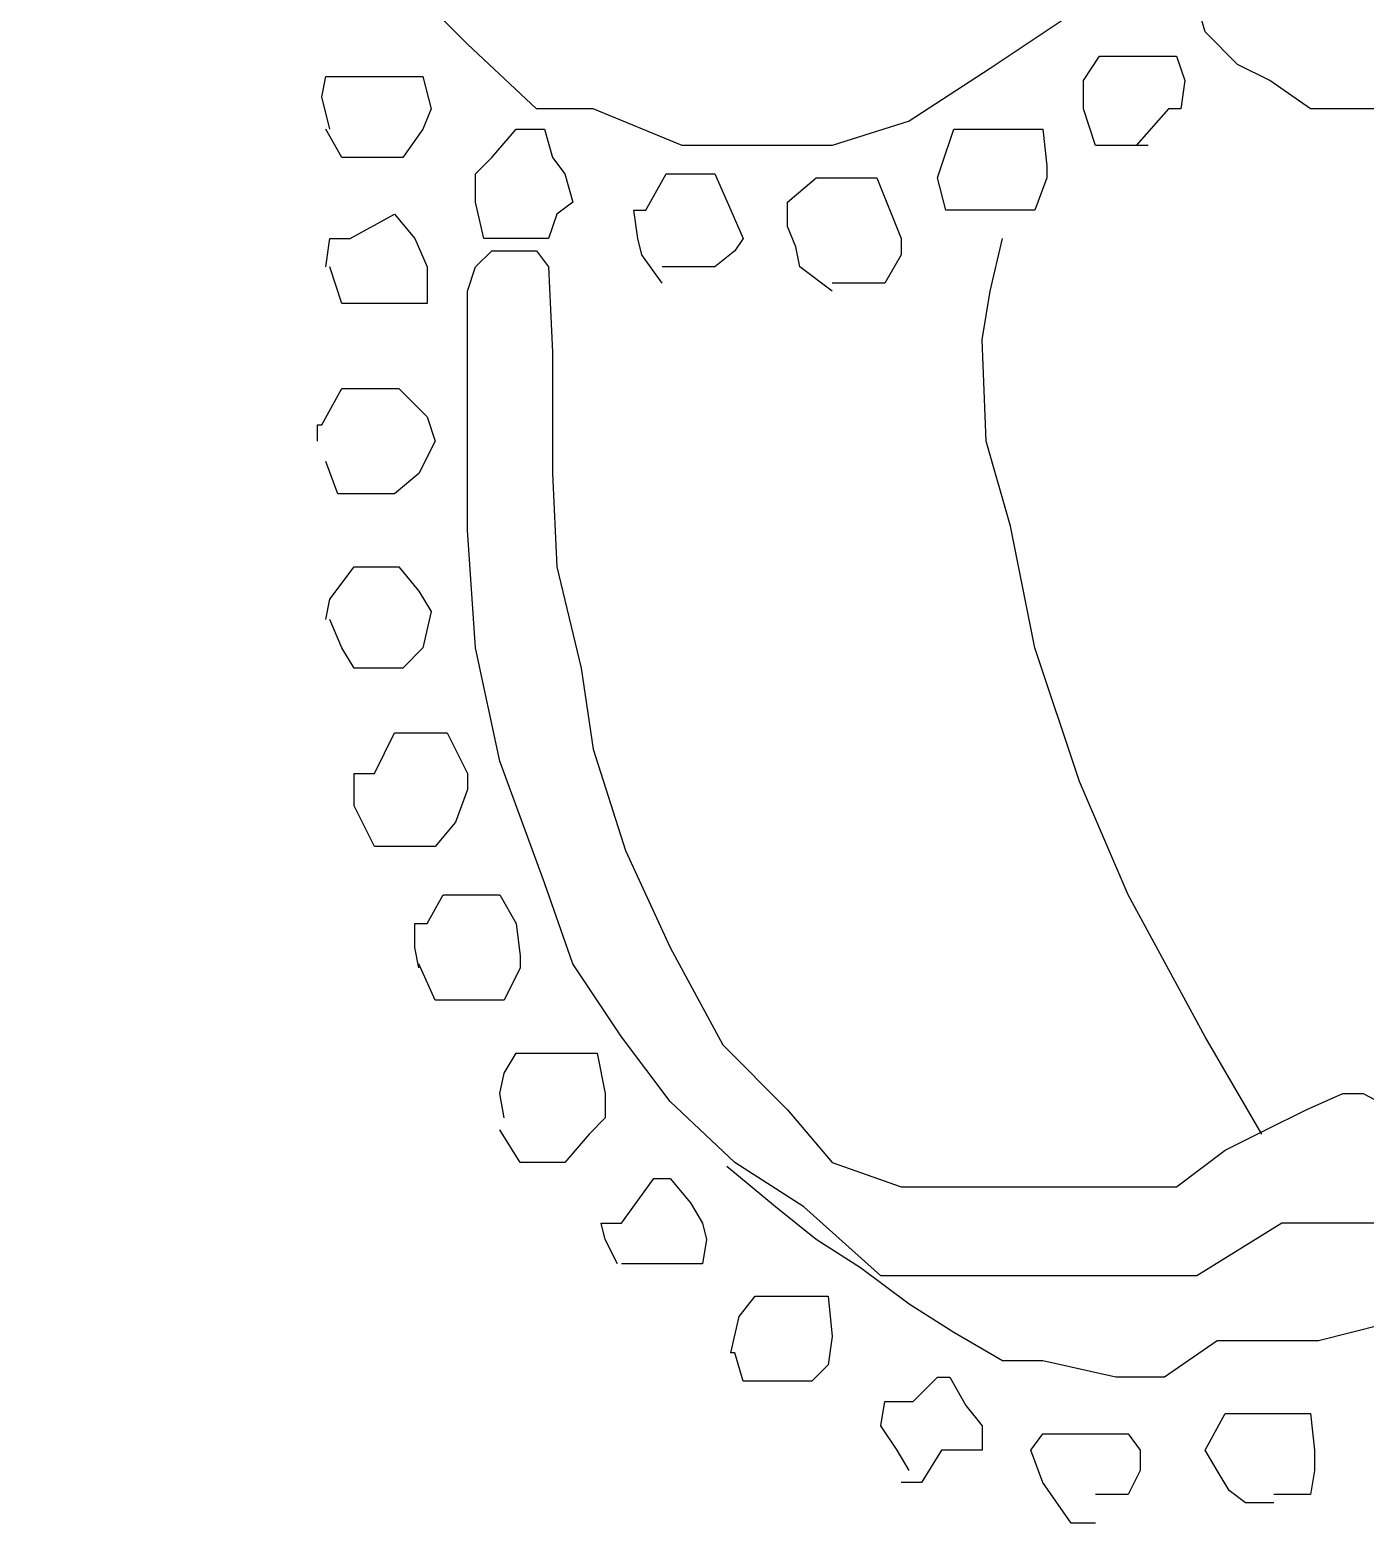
# Model space of a CAD drawing. Extents: x 731154 to 731744, y 4379381 to 4380408.
# Drawn here: x 731177.78 to 731181.075, y 4380235.47 to 4380239.165 of the extents above; entities that cross this region are included whole.
import ezdxf

# ---------------------------------------------------------------- set-up
doc = ezdxf.new("R2010")
doc.units = 0
doc.layers.get('0').update_dxf_attribs({"linetype": 'CONTINUOUS'})

msp = doc.modelspace()

# ---------------------------------------------------------------- linework, layer by layer
at = {"color": 0, "linetype": 'CONTINUOUS'}
for p, q in [((731178.86, 4380239.13), (731178.72, 4380239.27)), ((731178.86, 4380239.13), (731178.72, 4380239.27)), ((731180.68, 4380239.16), (731180.66, 4380239.23)), ((731180.68, 4380239.16), (731180.66, 4380239.23)), ((731180.33, 4380239.19), (731180.15, 4380239.07)), ((731180.33, 4380239.19), (731180.15, 4380239.07)), ((731180.76, 4380239.08), (731180.68, 4380239.16)), ((731180.76, 4380239.08), (731180.68, 4380239.16)), ((731179.03, 4380238.97), (731178.86, 4380239.13)), ((731179.03, 4380238.97), (731178.86, 4380239.13)), ((731180.38, 4380239.04), (731180.42, 4380239.1)), ((731180.38, 4380239.04), (731180.42, 4380239.1)), ((731180.42, 4380239.1), (731180.48, 4380239.1)), ((731180.42, 4380239.1), (731180.48, 4380239.1)), ((731180.48, 4380239.1), (731180.54, 4380239.1)), ((731180.48, 4380239.1), (731180.54, 4380239.1)), ((731180.54, 4380239.1), (731180.61, 4380239.1)), ((731180.54, 4380239.1), (731180.61, 4380239.1)), ((731180.61, 4380239.1), (731180.63, 4380239.04)), ((731180.61, 4380239.1), (731180.63, 4380239.04)), ((731180.84, 4380239.04), (731180.76, 4380239.08)), ((731180.84, 4380239.04), (731180.76, 4380239.08)), ((731178.5, 4380239), (731178.51, 4380239.05)), ((731178.5, 4380239), (731178.51, 4380239.05)), ((731178.51, 4380239.05), (731178.55, 4380239.05)), ((731178.51, 4380239.05), (731178.55, 4380239.05)), ((731178.55, 4380239.05), (731178.6, 4380239.05)), ((731178.55, 4380239.05), (731178.6, 4380239.05)), ((731178.6, 4380239.05), (731178.67, 4380239.05)), ((731178.6, 4380239.05), (731178.67, 4380239.05)), ((731178.67, 4380239.05), (731178.74, 4380239.05)), ((731178.67, 4380239.05), (731178.74, 4380239.05)), ((731178.74, 4380239.05), (731178.75, 4380239.05)), ((731178.74, 4380239.05), (731178.75, 4380239.05)), ((731178.75, 4380239.05), (731178.77, 4380238.97)), ((731178.75, 4380239.05), (731178.77, 4380238.97)), ((731180.15, 4380239.07), (731179.95, 4380238.94)), ((731180.15, 4380239.07), (731179.95, 4380238.94)), ((731180.38, 4380238.97), (731180.38, 4380239.04)), ((731180.38, 4380238.97), (731180.38, 4380239.04)), ((731180.63, 4380239.04), (731180.62, 4380238.97)), ((731180.63, 4380239.04), (731180.62, 4380238.97)), ((731180.94, 4380238.97), (731180.84, 4380239.04)), ((731180.94, 4380238.97), (731180.84, 4380239.04)), ((731178.52, 4380238.92), (731178.5, 4380239)), ((731178.52, 4380238.92), (731178.5, 4380239)), ((731178.77, 4380238.97), (731178.75, 4380238.92)), ((731178.77, 4380238.97), (731178.75, 4380238.92)), ((731179.17, 4380238.97), (731179.03, 4380238.97)), ((731179.17, 4380238.97), (731179.03, 4380238.97)), ((731179.39, 4380238.88), (731179.17, 4380238.97)), ((731179.39, 4380238.88), (731179.17, 4380238.97)), ((731180.41, 4380238.88), (731180.38, 4380238.97)), ((731180.41, 4380238.88), (731180.38, 4380238.97)), ((731180.59, 4380238.97), (731180.51, 4380238.88)), ((731180.59, 4380238.97), (731180.51, 4380238.88)), ((731180.62, 4380238.97), (731180.59, 4380238.97)), ((731180.62, 4380238.97), (731180.59, 4380238.97)), ((731181.11, 4380238.97), (731180.94, 4380238.97)), ((731181.11, 4380238.97), (731180.94, 4380238.97)), ((731179.95, 4380238.94), (731179.76, 4380238.88)), ((731179.95, 4380238.94), (731179.76, 4380238.88)), ((731178.55, 4380238.85), (731178.51, 4380238.92)), ((731178.55, 4380238.85), (731178.51, 4380238.92)), ((731178.75, 4380238.92), (731178.7, 4380238.85)), ((731178.75, 4380238.92), (731178.7, 4380238.85)), ((731178.92, 4380238.85), (731178.98, 4380238.92)), ((731178.92, 4380238.85), (731178.98, 4380238.92)), ((731178.98, 4380238.92), (731179.05, 4380238.92)), ((731178.98, 4380238.92), (731179.05, 4380238.92)), ((731179.05, 4380238.92), (731179.07, 4380238.85)), ((731179.05, 4380238.92), (731179.07, 4380238.85)), ((731180.03, 4380238.83), (731180.06, 4380238.92)), ((731180.03, 4380238.83), (731180.06, 4380238.92)), ((731180.06, 4380238.92), (731180.14, 4380238.92)), ((731180.06, 4380238.92), (731180.14, 4380238.92)), ((731180.14, 4380238.92), (731180.18, 4380238.92)), ((731180.14, 4380238.92), (731180.18, 4380238.92)), ((731180.18, 4380238.92), (731180.28, 4380238.92)), ((731180.18, 4380238.92), (731180.28, 4380238.92)), ((731180.28, 4380238.92), (731180.29, 4380238.83)), ((731180.28, 4380238.92), (731180.29, 4380238.83)), ((731179.59, 4380238.88), (731179.39, 4380238.88)), ((731179.59, 4380238.88), (731179.39, 4380238.88)), ((731179.76, 4380238.88), (731179.59, 4380238.88)), ((731179.76, 4380238.88), (731179.59, 4380238.88)), ((731180.46, 4380238.88), (731180.41, 4380238.88)), ((731180.46, 4380238.88), (731180.41, 4380238.88)), ((731180.54, 4380238.88), (731180.46, 4380238.88)), ((731180.54, 4380238.88), (731180.46, 4380238.88)), ((731178.6, 4380238.85), (731178.55, 4380238.85)), ((731178.6, 4380238.85), (731178.55, 4380238.85)), ((731178.65, 4380238.85), (731178.6, 4380238.85)), ((731178.65, 4380238.85), (731178.6, 4380238.85)), ((731178.7, 4380238.85), (731178.65, 4380238.85)), ((731178.7, 4380238.85), (731178.65, 4380238.85)), ((731178.88, 4380238.81), (731178.92, 4380238.85)), ((731178.88, 4380238.81), (731178.92, 4380238.85)), ((731179.07, 4380238.85), (731179.1, 4380238.81)), ((731179.07, 4380238.85), (731179.1, 4380238.81)), ((731180.02, 4380238.8), (731180.03, 4380238.83)), ((731180.02, 4380238.8), (731180.03, 4380238.83)), ((731180.29, 4380238.83), (731180.29, 4380238.8)), ((731180.29, 4380238.83), (731180.29, 4380238.8)), ((731178.88, 4380238.74), (731178.88, 4380238.81)), ((731178.88, 4380238.74), (731178.88, 4380238.81)), ((731179.1, 4380238.81), (731179.12, 4380238.74)), ((731179.1, 4380238.81), (731179.12, 4380238.74)), ((731179.3, 4380238.72), (731179.35, 4380238.81)), ((731179.3, 4380238.72), (731179.35, 4380238.81)), ((731179.35, 4380238.81), (731179.41, 4380238.81)), ((731179.35, 4380238.81), (731179.41, 4380238.81)), ((731179.41, 4380238.81), (731179.47, 4380238.81)), ((731179.41, 4380238.81), (731179.47, 4380238.81)), ((731179.47, 4380238.81), (731179.51, 4380238.72)), ((731179.47, 4380238.81), (731179.51, 4380238.72)), ((731179.65, 4380238.74), (731179.72, 4380238.8)), ((731179.65, 4380238.74), (731179.72, 4380238.8)), ((731179.72, 4380238.8), (731179.77, 4380238.8)), ((731179.72, 4380238.8), (731179.77, 4380238.8)), ((731179.77, 4380238.8), (731179.84, 4380238.8)), ((731179.77, 4380238.8), (731179.84, 4380238.8)), ((731179.84, 4380238.8), (731179.87, 4380238.8)), ((731179.84, 4380238.8), (731179.87, 4380238.8)), ((731179.87, 4380238.8), (731179.93, 4380238.65)), ((731179.87, 4380238.8), (731179.93, 4380238.65)), ((731180.04, 4380238.72), (731180.02, 4380238.8)), ((731180.04, 4380238.72), (731180.02, 4380238.8)), ((731180.29, 4380238.8), (731180.26, 4380238.72)), ((731180.29, 4380238.8), (731180.26, 4380238.72)), ((731178.57, 4380238.65), (731178.68, 4380238.71)), ((731178.57, 4380238.65), (731178.68, 4380238.71)), ((731178.68, 4380238.71), (731178.73, 4380238.65)), ((731178.68, 4380238.71), (731178.73, 4380238.65)), ((731178.9, 4380238.65), (731178.88, 4380238.74)), ((731178.9, 4380238.65), (731178.88, 4380238.74)), ((731179.08, 4380238.71), (731179.06, 4380238.65)), ((731179.08, 4380238.71), (731179.06, 4380238.65)), ((731179.12, 4380238.74), (731179.08, 4380238.71)), ((731179.12, 4380238.74), (731179.08, 4380238.71)), ((731179.28, 4380238.65), (731179.27, 4380238.72)), ((731179.27, 4380238.72), (731179.3, 4380238.72)), ((731179.28, 4380238.65), (731179.27, 4380238.72)), ((731179.27, 4380238.72), (731179.3, 4380238.72)), ((731179.51, 4380238.72), (731179.54, 4380238.65)), ((731179.51, 4380238.72), (731179.54, 4380238.65)), ((731179.65, 4380238.68), (731179.65, 4380238.74)), ((731179.65, 4380238.68), (731179.65, 4380238.74)), ((731180.11, 4380238.72), (731180.04, 4380238.72)), ((731180.11, 4380238.72), (731180.04, 4380238.72)), ((731180.15, 4380238.72), (731180.11, 4380238.72)), ((731180.15, 4380238.72), (731180.11, 4380238.72)), ((731180.2, 4380238.72), (731180.15, 4380238.72)), ((731180.2, 4380238.72), (731180.15, 4380238.72)), ((731180.26, 4380238.72), (731180.2, 4380238.72)), ((731180.26, 4380238.72), (731180.2, 4380238.72)), ((731179.67, 4380238.63), (731179.65, 4380238.68)), ((731179.67, 4380238.63), (731179.65, 4380238.68)), ((731178.51, 4380238.58), (731178.52, 4380238.65)), ((731178.51, 4380238.58), (731178.52, 4380238.65)), ((731178.52, 4380238.65), (731178.57, 4380238.65)), ((731178.52, 4380238.65), (731178.57, 4380238.65)), ((731178.73, 4380238.65), (731178.76, 4380238.58)), ((731178.73, 4380238.65), (731178.76, 4380238.58)), ((731178.95, 4380238.65), (731178.9, 4380238.65)), ((731178.95, 4380238.65), (731178.9, 4380238.65)), ((731178.98, 4380238.65), (731178.95, 4380238.65)), ((731178.98, 4380238.65), (731178.95, 4380238.65)), ((731179.06, 4380238.65), (731178.98, 4380238.65)), ((731179.06, 4380238.65), (731178.98, 4380238.65)), ((731179.29, 4380238.61), (731179.28, 4380238.65)), ((731179.29, 4380238.61), (731179.28, 4380238.65)), ((731179.54, 4380238.65), (731179.52, 4380238.62)), ((731179.54, 4380238.65), (731179.52, 4380238.62)), ((731179.93, 4380238.65), (731179.93, 4380238.61)), ((731179.93, 4380238.65), (731179.93, 4380238.61)), ((731180.15, 4380238.52), (731180.18, 4380238.65)), ((731180.15, 4380238.52), (731180.18, 4380238.65)), ((731178.88, 4380238.58), (731178.92, 4380238.62)), ((731178.88, 4380238.58), (731178.92, 4380238.62)), ((731178.92, 4380238.62), (731178.97, 4380238.62)), ((731178.92, 4380238.62), (731178.97, 4380238.62)), ((731178.97, 4380238.62), (731179.03, 4380238.62)), ((731178.97, 4380238.62), (731179.03, 4380238.62)), ((731179.03, 4380238.62), (731179.06, 4380238.58)), ((731179.03, 4380238.62), (731179.06, 4380238.58)), ((731179.34, 4380238.54), (731179.29, 4380238.61)), ((731179.34, 4380238.54), (731179.29, 4380238.61)), ((731179.52, 4380238.62), (731179.47, 4380238.58)), ((731179.52, 4380238.62), (731179.47, 4380238.58)), ((731179.68, 4380238.58), (731179.67, 4380238.63)), ((731179.68, 4380238.58), (731179.67, 4380238.63)), ((731179.93, 4380238.61), (731179.89, 4380238.54)), ((731179.93, 4380238.61), (731179.89, 4380238.54)), ((731178.55, 4380238.49), (731178.52, 4380238.58)), ((731178.55, 4380238.49), (731178.52, 4380238.58)), ((731178.76, 4380238.58), (731178.76, 4380238.49)), ((731178.76, 4380238.58), (731178.76, 4380238.49)), ((731178.86, 4380238.52), (731178.88, 4380238.58)), ((731178.86, 4380238.52), (731178.88, 4380238.58)), ((731179.06, 4380238.58), (731179.07, 4380238.37)), ((731179.06, 4380238.58), (731179.07, 4380238.37)), ((731179.36, 4380238.58), (731179.34, 4380238.58)), ((731179.36, 4380238.58), (731179.34, 4380238.58)), ((731179.44, 4380238.58), (731179.36, 4380238.58)), ((731179.44, 4380238.58), (731179.36, 4380238.58)), ((731179.47, 4380238.58), (731179.44, 4380238.58)), ((731179.47, 4380238.58), (731179.44, 4380238.58)), ((731179.76, 4380238.52), (731179.68, 4380238.58)), ((731179.76, 4380238.52), (731179.68, 4380238.58)), ((731179.8, 4380238.54), (731179.76, 4380238.54)), ((731179.8, 4380238.54), (731179.76, 4380238.54)), ((731179.86, 4380238.54), (731179.8, 4380238.54)), ((731179.86, 4380238.54), (731179.8, 4380238.54)), ((731179.89, 4380238.54), (731179.86, 4380238.54)), ((731179.89, 4380238.54), (731179.86, 4380238.54)), ((731178.58, 4380238.49), (731178.55, 4380238.49)), ((731178.58, 4380238.49), (731178.55, 4380238.49)), ((731178.63, 4380238.49), (731178.58, 4380238.49)), ((731178.63, 4380238.49), (731178.58, 4380238.49)), ((731178.7, 4380238.49), (731178.63, 4380238.49)), ((731178.7, 4380238.49), (731178.63, 4380238.49)), ((731178.76, 4380238.49), (731178.7, 4380238.49)), ((731178.76, 4380238.49), (731178.7, 4380238.49)), ((731178.86, 4380238.41), (731178.86, 4380238.52)), ((731178.86, 4380238.41), (731178.86, 4380238.52)), ((731180.13, 4380238.4), (731180.15, 4380238.52)), ((731180.13, 4380238.4), (731180.15, 4380238.52)), ((731178.86, 4380238.28), (731178.86, 4380238.41)), ((731178.86, 4380238.28), (731178.86, 4380238.41)), ((731180.14, 4380238.15), (731180.13, 4380238.4)), ((731180.14, 4380238.15), (731180.13, 4380238.4)), ((731179.07, 4380238.37), (731179.07, 4380238.07)), ((731179.07, 4380238.37), (731179.07, 4380238.07)), ((731178.5, 4380238.19), (731178.55, 4380238.28)), ((731178.5, 4380238.19), (731178.55, 4380238.28)), ((731178.55, 4380238.28), (731178.6, 4380238.28)), ((731178.55, 4380238.28), (731178.6, 4380238.28)), ((731178.6, 4380238.28), (731178.69, 4380238.28)), ((731178.6, 4380238.28), (731178.69, 4380238.28)), ((731178.69, 4380238.28), (731178.76, 4380238.21)), ((731178.69, 4380238.28), (731178.76, 4380238.21)), ((731178.86, 4380238.1), (731178.86, 4380238.28)), ((731178.86, 4380238.1), (731178.86, 4380238.28)), ((731178.76, 4380238.21), (731178.78, 4380238.15)), ((731178.76, 4380238.21), (731178.78, 4380238.15)), ((731178.49, 4380238.15), (731178.49, 4380238.19)), ((731178.49, 4380238.19), (731178.5, 4380238.19)), ((731178.49, 4380238.15), (731178.49, 4380238.19)), ((731178.49, 4380238.19), (731178.5, 4380238.19)), ((731178.78, 4380238.15), (731178.74, 4380238.07)), ((731178.78, 4380238.15), (731178.74, 4380238.07)), ((731180.2, 4380237.94), (731180.14, 4380238.15)), ((731180.2, 4380237.94), (731180.14, 4380238.15)), ((731178.54, 4380238.02), (731178.51, 4380238.1)), ((731178.54, 4380238.02), (731178.51, 4380238.1)), ((731178.86, 4380237.93), (731178.86, 4380238.1)), ((731178.86, 4380237.93), (731178.86, 4380238.1)), ((731178.74, 4380238.07), (731178.68, 4380238.02)), ((731178.74, 4380238.07), (731178.68, 4380238.02)), ((731179.07, 4380238.07), (731179.08, 4380237.84)), ((731179.07, 4380238.07), (731179.08, 4380237.84)), ((731178.55, 4380238.02), (731178.54, 4380238.02)), ((731178.55, 4380238.02), (731178.54, 4380238.02)), ((731178.6, 4380238.02), (731178.55, 4380238.02)), ((731178.6, 4380238.02), (731178.55, 4380238.02)), ((731178.68, 4380238.02), (731178.6, 4380238.02)), ((731178.68, 4380238.02), (731178.6, 4380238.02)), ((731180.26, 4380237.64), (731180.2, 4380237.94)), ((731180.26, 4380237.64), (731180.2, 4380237.94)), ((731178.88, 4380237.64), (731178.86, 4380237.93)), ((731178.88, 4380237.64), (731178.86, 4380237.93)), ((731178.52, 4380237.76), (731178.58, 4380237.84)), ((731178.52, 4380237.76), (731178.58, 4380237.84)), ((731178.58, 4380237.84), (731178.63, 4380237.84)), ((731178.58, 4380237.84), (731178.63, 4380237.84)), ((731178.63, 4380237.84), (731178.69, 4380237.84)), ((731178.63, 4380237.84), (731178.69, 4380237.84)), ((731178.69, 4380237.84), (731178.74, 4380237.78)), ((731178.69, 4380237.84), (731178.74, 4380237.78)), ((731179.08, 4380237.84), (731179.14, 4380237.59)), ((731179.08, 4380237.84), (731179.14, 4380237.59)), ((731178.51, 4380237.71), (731178.52, 4380237.76)), ((731178.51, 4380237.71), (731178.52, 4380237.76)), ((731178.74, 4380237.78), (731178.77, 4380237.73)), ((731178.74, 4380237.78), (731178.77, 4380237.73)), ((731178.77, 4380237.73), (731178.75, 4380237.64)), ((731178.77, 4380237.73), (731178.75, 4380237.64)), ((731178.55, 4380237.64), (731178.52, 4380237.71)), ((731178.55, 4380237.64), (731178.52, 4380237.71)), ((731178.58, 4380237.59), (731178.55, 4380237.64)), ((731178.58, 4380237.59), (731178.55, 4380237.64)), ((731178.75, 4380237.64), (731178.7, 4380237.59)), ((731178.75, 4380237.64), (731178.7, 4380237.59)), ((731178.94, 4380237.36), (731178.88, 4380237.64)), ((731178.94, 4380237.36), (731178.88, 4380237.64)), ((731180.37, 4380237.31), (731180.26, 4380237.64)), ((731180.37, 4380237.31), (731180.26, 4380237.64)), ((731178.63, 4380237.59), (731178.58, 4380237.59)), ((731178.63, 4380237.59), (731178.58, 4380237.59)), ((731178.7, 4380237.59), (731178.63, 4380237.59)), ((731178.7, 4380237.59), (731178.63, 4380237.59)), ((731179.14, 4380237.59), (731179.17, 4380237.39)), ((731179.14, 4380237.59), (731179.17, 4380237.39)), ((731178.63, 4380237.33), (731178.68, 4380237.43)), ((731178.63, 4380237.33), (731178.68, 4380237.43)), ((731178.68, 4380237.43), (731178.75, 4380237.43)), ((731178.68, 4380237.43), (731178.75, 4380237.43)), ((731178.75, 4380237.43), (731178.81, 4380237.43)), ((731178.75, 4380237.43), (731178.81, 4380237.43)), ((731178.81, 4380237.43), (731178.86, 4380237.33)), ((731178.81, 4380237.43), (731178.86, 4380237.33)), ((731179.17, 4380237.39), (731179.25, 4380237.14)), ((731179.17, 4380237.39), (731179.25, 4380237.14)), ((731179.05, 4380237.06), (731178.94, 4380237.36)), ((731179.05, 4380237.06), (731178.94, 4380237.36)), ((731178.58, 4380237.25), (731178.58, 4380237.33)), ((731178.58, 4380237.33), (731178.6, 4380237.33)), ((731178.58, 4380237.25), (731178.58, 4380237.33)), ((731178.58, 4380237.33), (731178.6, 4380237.33)), ((731178.6, 4380237.33), (731178.63, 4380237.33)), ((731178.6, 4380237.33), (731178.63, 4380237.33)), ((731178.86, 4380237.33), (731178.86, 4380237.29)), ((731178.86, 4380237.33), (731178.86, 4380237.29)), ((731180.49, 4380237.03), (731180.37, 4380237.31)), ((731180.49, 4380237.03), (731180.37, 4380237.31)), ((731178.86, 4380237.29), (731178.83, 4380237.21)), ((731178.86, 4380237.29), (731178.83, 4380237.21)), ((731178.63, 4380237.15), (731178.58, 4380237.25)), ((731178.63, 4380237.15), (731178.58, 4380237.25)), ((731178.83, 4380237.21), (731178.78, 4380237.15)), ((731178.83, 4380237.21), (731178.78, 4380237.15)), ((731178.67, 4380237.15), (731178.63, 4380237.15)), ((731178.67, 4380237.15), (731178.63, 4380237.15)), ((731178.73, 4380237.15), (731178.67, 4380237.15)), ((731178.73, 4380237.15), (731178.67, 4380237.15)), ((731178.78, 4380237.15), (731178.73, 4380237.15)), ((731178.78, 4380237.15), (731178.73, 4380237.15)), ((731179.25, 4380237.14), (731179.36, 4380236.9)), ((731179.25, 4380237.14), (731179.36, 4380236.9)), ((731179.12, 4380236.86), (731179.05, 4380237.06)), ((731179.12, 4380236.86), (731179.05, 4380237.06)), ((731178.76, 4380236.96), (731178.8, 4380237.03)), ((731178.76, 4380236.96), (731178.8, 4380237.03)), ((731178.8, 4380237.03), (731178.88, 4380237.03)), ((731178.8, 4380237.03), (731178.88, 4380237.03)), ((731178.88, 4380237.03), (731178.94, 4380237.03)), ((731178.88, 4380237.03), (731178.94, 4380237.03)), ((731178.94, 4380237.03), (731178.98, 4380236.96)), ((731178.94, 4380237.03), (731178.98, 4380236.96)), ((731180.68, 4380236.68), (731180.49, 4380237.03)), ((731180.68, 4380236.68), (731180.49, 4380237.03)), ((731178.73, 4380236.9), (731178.73, 4380236.96)), ((731178.73, 4380236.96), (731178.76, 4380236.96)), ((731178.73, 4380236.9), (731178.73, 4380236.96)), ((731178.73, 4380236.96), (731178.76, 4380236.96)), ((731178.98, 4380236.96), (731178.99, 4380236.88)), ((731178.98, 4380236.96), (731178.99, 4380236.88)), ((731178.74, 4380236.85), (731178.73, 4380236.9)), ((731178.74, 4380236.85), (731178.73, 4380236.9)), ((731179.36, 4380236.9), (731179.49, 4380236.66)), ((731179.36, 4380236.9), (731179.49, 4380236.66)), ((731178.99, 4380236.88), (731178.99, 4380236.85)), ((731178.99, 4380236.88), (731178.99, 4380236.85)), ((731178.78, 4380236.77), (731178.74, 4380236.86)), ((731178.78, 4380236.77), (731178.74, 4380236.86)), ((731178.99, 4380236.85), (731178.95, 4380236.77)), ((731178.99, 4380236.85), (731178.95, 4380236.77)), ((731179.24, 4380236.68), (731179.12, 4380236.86)), ((731179.24, 4380236.68), (731179.12, 4380236.86)), ((731178.79, 4380236.77), (731178.78, 4380236.77)), ((731178.79, 4380236.77), (731178.78, 4380236.77)), ((731178.85, 4380236.77), (731178.79, 4380236.77)), ((731178.85, 4380236.77), (731178.79, 4380236.77)), ((731178.88, 4380236.77), (731178.85, 4380236.77)), ((731178.88, 4380236.77), (731178.85, 4380236.77)), ((731178.95, 4380236.77), (731178.88, 4380236.77)), ((731178.95, 4380236.77), (731178.88, 4380236.77)), ((731179.36, 4380236.52), (731179.24, 4380236.68)), ((731179.36, 4380236.52), (731179.24, 4380236.68)), ((731180.82, 4380236.44), (731180.68, 4380236.68)), ((731180.82, 4380236.44), (731180.68, 4380236.68)), ((731179.49, 4380236.66), (731179.65, 4380236.5)), ((731179.49, 4380236.66), (731179.65, 4380236.5)), ((731178.95, 4380236.59), (731178.98, 4380236.64)), ((731178.95, 4380236.59), (731178.98, 4380236.64)), ((731178.98, 4380236.64), (731179.04, 4380236.64)), ((731178.98, 4380236.64), (731179.04, 4380236.64)), ((731179.04, 4380236.64), (731179.08, 4380236.64)), ((731179.04, 4380236.64), (731179.08, 4380236.64)), ((731179.08, 4380236.64), (731179.14, 4380236.64)), ((731179.08, 4380236.64), (731179.14, 4380236.64)), ((731179.14, 4380236.64), (731179.18, 4380236.64)), ((731179.14, 4380236.64), (731179.18, 4380236.64)), ((731179.18, 4380236.64), (731179.2, 4380236.54)), ((731179.18, 4380236.64), (731179.2, 4380236.54)), ((731178.94, 4380236.54), (731178.95, 4380236.59)), ((731178.94, 4380236.54), (731178.95, 4380236.59)), ((731178.95, 4380236.48), (731178.94, 4380236.54)), ((731178.95, 4380236.48), (731178.94, 4380236.54)), ((731179.2, 4380236.54), (731179.2, 4380236.48)), ((731179.2, 4380236.54), (731179.2, 4380236.48)), ((731180.93, 4380236.5), (731181.02, 4380236.54)), ((731180.93, 4380236.5), (731181.02, 4380236.54)), ((731181.02, 4380236.54), (731181.07, 4380236.54)), ((731181.02, 4380236.54), (731181.07, 4380236.54)), ((731181.07, 4380236.54), (731181.24, 4380236.45)), ((731181.07, 4380236.54), (731181.24, 4380236.45)), ((731179.52, 4380236.37), (731179.36, 4380236.52)), ((731179.52, 4380236.37), (731179.36, 4380236.52)), ((731179.65, 4380236.5), (731179.76, 4380236.37)), ((731179.65, 4380236.5), (731179.76, 4380236.37)), ((731180.83, 4380236.45), (731180.93, 4380236.5)), ((731180.83, 4380236.45), (731180.93, 4380236.5)), ((731179.2, 4380236.48), (731179.16, 4380236.44)), ((731179.2, 4380236.48), (731179.16, 4380236.44)), ((731178.99, 4380236.37), (731178.94, 4380236.45)), ((731178.99, 4380236.37), (731178.94, 4380236.45)), ((731179.16, 4380236.44), (731179.1, 4380236.37)), ((731179.16, 4380236.44), (731179.1, 4380236.37)), ((731180.73, 4380236.4), (731180.83, 4380236.45)), ((731180.73, 4380236.4), (731180.83, 4380236.45)), ((731180.61, 4380236.31), (731180.73, 4380236.4)), ((731180.61, 4380236.31), (731180.73, 4380236.4)), ((731179.06, 4380236.37), (731178.99, 4380236.37)), ((731179.06, 4380236.37), (731178.99, 4380236.37)), ((731179.1, 4380236.37), (731179.06, 4380236.37)), ((731179.1, 4380236.37), (731179.06, 4380236.37)), ((731179.62, 4380236.26), (731179.5, 4380236.36)), ((731179.62, 4380236.26), (731179.5, 4380236.36)), ((731179.69, 4380236.26), (731179.52, 4380236.37)), ((731179.69, 4380236.26), (731179.52, 4380236.37)), ((731179.76, 4380236.37), (731179.93, 4380236.31)), ((731179.76, 4380236.37), (731179.93, 4380236.31)), ((731179.24, 4380236.22), (731179.32, 4380236.33)), ((731179.24, 4380236.22), (731179.32, 4380236.33)), ((731179.32, 4380236.33), (731179.36, 4380236.33)), ((731179.32, 4380236.33), (731179.36, 4380236.33)), ((731179.36, 4380236.33), (731179.41, 4380236.27)), ((731179.36, 4380236.33), (731179.41, 4380236.27)), ((731179.93, 4380236.31), (731180.12, 4380236.31)), ((731179.93, 4380236.31), (731180.12, 4380236.31)), ((731180.12, 4380236.31), (731180.32, 4380236.31)), ((731180.12, 4380236.31), (731180.32, 4380236.31)), ((731180.32, 4380236.31), (731180.46, 4380236.31)), ((731180.32, 4380236.31), (731180.46, 4380236.31)), ((731180.46, 4380236.31), (731180.61, 4380236.31)), ((731180.46, 4380236.31), (731180.61, 4380236.31)), ((731179.41, 4380236.27), (731179.44, 4380236.22)), ((731179.41, 4380236.27), (731179.44, 4380236.22)), ((731179.72, 4380236.18), (731179.62, 4380236.26)), ((731179.72, 4380236.18), (731179.62, 4380236.26)), ((731179.88, 4380236.09), (731179.69, 4380236.26)), ((731179.88, 4380236.09), (731179.69, 4380236.26)), ((731179.2, 4380236.18), (731179.19, 4380236.22)), ((731179.19, 4380236.22), (731179.21, 4380236.22)), ((731179.2, 4380236.18), (731179.19, 4380236.22)), ((731179.19, 4380236.22), (731179.21, 4380236.22)), ((731179.21, 4380236.22), (731179.24, 4380236.22)), ((731179.21, 4380236.22), (731179.24, 4380236.22)), ((731179.44, 4380236.22), (731179.45, 4380236.18)), ((731179.44, 4380236.22), (731179.45, 4380236.18)), ((731180.87, 4380236.22), (731180.66, 4380236.09)), ((731180.87, 4380236.22), (731180.66, 4380236.09)), ((731181.03, 4380236.22), (731180.87, 4380236.22)), ((731181.03, 4380236.22), (731180.87, 4380236.22)), ((731181.1, 4380236.22), (731181.03, 4380236.22)), ((731181.1, 4380236.22), (731181.03, 4380236.22)), ((731179.23, 4380236.12), (731179.2, 4380236.18)), ((731179.23, 4380236.12), (731179.2, 4380236.18)), ((731179.45, 4380236.18), (731179.44, 4380236.12)), ((731179.45, 4380236.18), (731179.44, 4380236.12)), ((731179.83, 4380236.11), (731179.72, 4380236.18)), ((731179.83, 4380236.11), (731179.72, 4380236.18)), ((731179.28, 4380236.12), (731179.24, 4380236.12)), ((731179.28, 4380236.12), (731179.24, 4380236.12)), ((731179.32, 4380236.12), (731179.28, 4380236.12)), ((731179.32, 4380236.12), (731179.28, 4380236.12)), ((731179.39, 4380236.12), (731179.32, 4380236.12)), ((731179.39, 4380236.12), (731179.32, 4380236.12)), ((731179.44, 4380236.12), (731179.39, 4380236.12)), ((731179.44, 4380236.12), (731179.39, 4380236.12)), ((731179.95, 4380236.02), (731179.83, 4380236.11)), ((731179.95, 4380236.02), (731179.83, 4380236.11)), ((731180.03, 4380236.09), (731179.88, 4380236.09)), ((731180.03, 4380236.09), (731179.88, 4380236.09)), ((731180.26, 4380236.09), (731180.03, 4380236.09)), ((731180.26, 4380236.09), (731180.03, 4380236.09)), ((731180.46, 4380236.09), (731180.26, 4380236.09)), ((731180.46, 4380236.09), (731180.26, 4380236.09)), ((731180.66, 4380236.09), (731180.46, 4380236.09)), ((731180.66, 4380236.09), (731180.46, 4380236.09)), ((731179.53, 4380235.99), (731179.57, 4380236.04)), ((731179.53, 4380235.99), (731179.57, 4380236.04)), ((731179.57, 4380236.04), (731179.62, 4380236.04)), ((731179.57, 4380236.04), (731179.62, 4380236.04)), ((731179.62, 4380236.04), (731179.67, 4380236.04)), ((731179.62, 4380236.04), (731179.67, 4380236.04)), ((731179.67, 4380236.04), (731179.71, 4380236.04)), ((731179.67, 4380236.04), (731179.71, 4380236.04)), ((731179.71, 4380236.04), (731179.75, 4380236.04)), ((731179.71, 4380236.04), (731179.75, 4380236.04)), ((731179.75, 4380236.04), (731179.76, 4380235.94)), ((731179.75, 4380236.04), (731179.76, 4380235.94)), ((731180.06, 4380235.95), (731179.95, 4380236.02)), ((731180.06, 4380235.95), (731179.95, 4380236.02)), ((731179.51, 4380235.9), (731179.53, 4380235.99)), ((731179.51, 4380235.9), (731179.53, 4380235.99)), ((731179.76, 4380235.94), (731179.75, 4380235.87)), ((731179.76, 4380235.94), (731179.75, 4380235.87)), ((731180.18, 4380235.88), (731180.06, 4380235.95)), ((731180.18, 4380235.88), (731180.06, 4380235.95)), ((731181.12, 4380235.97), (731180.96, 4380235.93)), ((731181.12, 4380235.97), (731180.96, 4380235.93)), ((731180.71, 4380235.93), (731180.58, 4380235.84)), ((731180.71, 4380235.93), (731180.58, 4380235.84)), ((731180.84, 4380235.93), (731180.71, 4380235.93)), ((731180.84, 4380235.93), (731180.71, 4380235.93)), ((731180.96, 4380235.93), (731180.84, 4380235.93)), ((731180.96, 4380235.93), (731180.84, 4380235.93)), ((731179.52, 4380235.9), (731179.51, 4380235.9)), ((731179.52, 4380235.9), (731179.51, 4380235.9)), ((731179.54, 4380235.83), (731179.52, 4380235.9)), ((731179.54, 4380235.83), (731179.52, 4380235.9)), ((731179.75, 4380235.87), (731179.71, 4380235.83)), ((731179.75, 4380235.87), (731179.71, 4380235.83)), ((731180.28, 4380235.88), (731180.18, 4380235.88)), ((731180.28, 4380235.88), (731180.18, 4380235.88)), ((731180.46, 4380235.84), (731180.28, 4380235.88)), ((731180.46, 4380235.84), (731180.28, 4380235.88)), ((731179.59, 4380235.83), (731179.54, 4380235.83)), ((731179.59, 4380235.83), (731179.54, 4380235.83)), ((731179.65, 4380235.83), (731179.59, 4380235.83)), ((731179.65, 4380235.83), (731179.59, 4380235.83)), ((731179.71, 4380235.83), (731179.65, 4380235.83)), ((731179.71, 4380235.83), (731179.65, 4380235.83)), ((731179.96, 4380235.78), (731180.02, 4380235.84)), ((731179.96, 4380235.78), (731180.02, 4380235.84)), ((731180.02, 4380235.84), (731180.05, 4380235.84)), ((731180.02, 4380235.84), (731180.05, 4380235.84)), ((731180.05, 4380235.84), (731180.09, 4380235.77)), ((731180.05, 4380235.84), (731180.09, 4380235.77)), ((731180.58, 4380235.84), (731180.46, 4380235.84)), ((731180.58, 4380235.84), (731180.46, 4380235.84)), ((731179.88, 4380235.72), (731179.89, 4380235.78)), ((731179.88, 4380235.72), (731179.89, 4380235.78)), ((731179.89, 4380235.78), (731179.96, 4380235.78)), ((731179.89, 4380235.78), (731179.96, 4380235.78)), ((731180.09, 4380235.77), (731180.13, 4380235.72)), ((731180.09, 4380235.77), (731180.13, 4380235.72)), ((731179.92, 4380235.66), (731179.88, 4380235.72)), ((731179.92, 4380235.66), (731179.88, 4380235.72)), ((731180.13, 4380235.72), (731180.13, 4380235.66)), ((731180.13, 4380235.72), (731180.13, 4380235.66)), ((731180.68, 4380235.66), (731180.73, 4380235.75)), ((731180.68, 4380235.66), (731180.73, 4380235.75)), ((731180.73, 4380235.75), (731180.78, 4380235.75)), ((731180.73, 4380235.75), (731180.78, 4380235.75)), ((731180.78, 4380235.75), (731180.86, 4380235.75)), ((731180.78, 4380235.75), (731180.86, 4380235.75)), ((731180.86, 4380235.75), (731180.9, 4380235.75)), ((731180.86, 4380235.75), (731180.9, 4380235.75)), ((731180.9, 4380235.75), (731180.94, 4380235.75)), ((731180.9, 4380235.75), (731180.94, 4380235.75)), ((731180.94, 4380235.75), (731180.95, 4380235.66)), ((731180.94, 4380235.75), (731180.95, 4380235.66)), ((731180.25, 4380235.66), (731180.28, 4380235.7)), ((731180.25, 4380235.66), (731180.28, 4380235.7)), ((731180.28, 4380235.7), (731180.32, 4380235.7)), ((731180.28, 4380235.7), (731180.32, 4380235.7)), ((731180.32, 4380235.7), (731180.37, 4380235.7)), ((731180.32, 4380235.7), (731180.37, 4380235.7)), ((731180.37, 4380235.7), (731180.42, 4380235.7)), ((731180.37, 4380235.7), (731180.42, 4380235.7)), ((731180.42, 4380235.7), (731180.46, 4380235.7)), ((731180.42, 4380235.7), (731180.46, 4380235.7)), ((731180.46, 4380235.7), (731180.49, 4380235.7)), ((731180.46, 4380235.7), (731180.49, 4380235.7)), ((731180.49, 4380235.7), (731180.52, 4380235.66)), ((731180.49, 4380235.7), (731180.52, 4380235.66)), ((731179.95, 4380235.61), (731179.92, 4380235.66)), ((731179.95, 4380235.61), (731179.92, 4380235.66)), ((731180.03, 4380235.66), (731179.98, 4380235.58)), ((731180.03, 4380235.66), (731179.98, 4380235.58)), ((731180.08, 4380235.66), (731180.03, 4380235.66)), ((731180.08, 4380235.66), (731180.03, 4380235.66)), ((731180.13, 4380235.66), (731180.08, 4380235.66)), ((731180.13, 4380235.66), (731180.08, 4380235.66)), ((731180.28, 4380235.58), (731180.25, 4380235.66)), ((731180.28, 4380235.58), (731180.25, 4380235.66)), ((731180.52, 4380235.66), (731180.52, 4380235.61)), ((731180.52, 4380235.66), (731180.52, 4380235.61)), ((731180.71, 4380235.61), (731180.68, 4380235.66)), ((731180.71, 4380235.61), (731180.68, 4380235.66)), ((731180.95, 4380235.66), (731180.95, 4380235.61)), ((731180.95, 4380235.66), (731180.95, 4380235.61)), ((731180.52, 4380235.61), (731180.49, 4380235.55)), ((731180.52, 4380235.61), (731180.49, 4380235.55)), ((731180.74, 4380235.56), (731180.71, 4380235.61)), ((731180.74, 4380235.56), (731180.71, 4380235.61)), ((731180.95, 4380235.61), (731180.94, 4380235.55)), ((731180.95, 4380235.61), (731180.94, 4380235.55)), ((731179.98, 4380235.58), (731179.93, 4380235.58)), ((731179.98, 4380235.58), (731179.93, 4380235.58)), ((731180.35, 4380235.48), (731180.28, 4380235.58)), ((731180.35, 4380235.48), (731180.28, 4380235.58)), ((731180.46, 4380235.55), (731180.41, 4380235.55)), ((731180.46, 4380235.55), (731180.41, 4380235.55)), ((731180.49, 4380235.55), (731180.46, 4380235.55)), ((731180.49, 4380235.55), (731180.46, 4380235.55)), ((731180.78, 4380235.53), (731180.74, 4380235.56)), ((731180.78, 4380235.53), (731180.74, 4380235.56)), ((731180.9, 4380235.55), (731180.85, 4380235.55)), ((731180.9, 4380235.55), (731180.85, 4380235.55)), ((731180.94, 4380235.55), (731180.9, 4380235.55)), ((731180.94, 4380235.55), (731180.9, 4380235.55)), ((731180.85, 4380235.53), (731180.78, 4380235.53)), ((731180.85, 4380235.53), (731180.78, 4380235.53)), ((731180.41, 4380235.48), (731180.35, 4380235.48)), ((731180.41, 4380235.48), (731180.35, 4380235.48))]:
    msp.add_line(p, q, dxfattribs=at)
for p in [(731178.52, 4380237.76), (731178.52, 4380237.76), (731179.88, 4380235.72), (731179.88, 4380235.72)]:
    msp.add_point(p, dxfattribs=at)

# ---------------------------------------------------------------- meshes
mesh = msp.add_polyface(dxfattribs=at)
corners = [(731154.5, 4379381), (731154.5, 4379381), (731154.5, 4379571.9618), (731462.5, 4379381), (731154.5, 4379746.4935), (731744, 4379381), (731154.5, 4380407.5), (731744, 4380042.0065), (731744, 4380407.5)]
mesh.append_faces([[corners[k] for k in face] for face in [(0, 1, 3, 2), (2, 3, 5, 4), (4, 5, 7, 6), (6, 7, 8, 8)]], dxfattribs={"vtx0": -1, "vtx2": -1, "color": 0})
mesh = msp.add_polyface(dxfattribs=at)
corners = [(731164.5, 4380221), (731164.5, 4380221), (731164.5, 4380395.2713), (731445.58, 4380221), (731164.5, 4380401.5), (731445.58, 4380227.2287), (731445.58, 4380401.5)]
mesh.append_faces([[corners[k] for k in face] for face in [(0, 1, 3, 2), (2, 3, 5, 4), (4, 5, 6, 6)]], dxfattribs={"vtx0": -1, "vtx2": -1, "color": 0})

doc.saveas('drawing.dxf')
